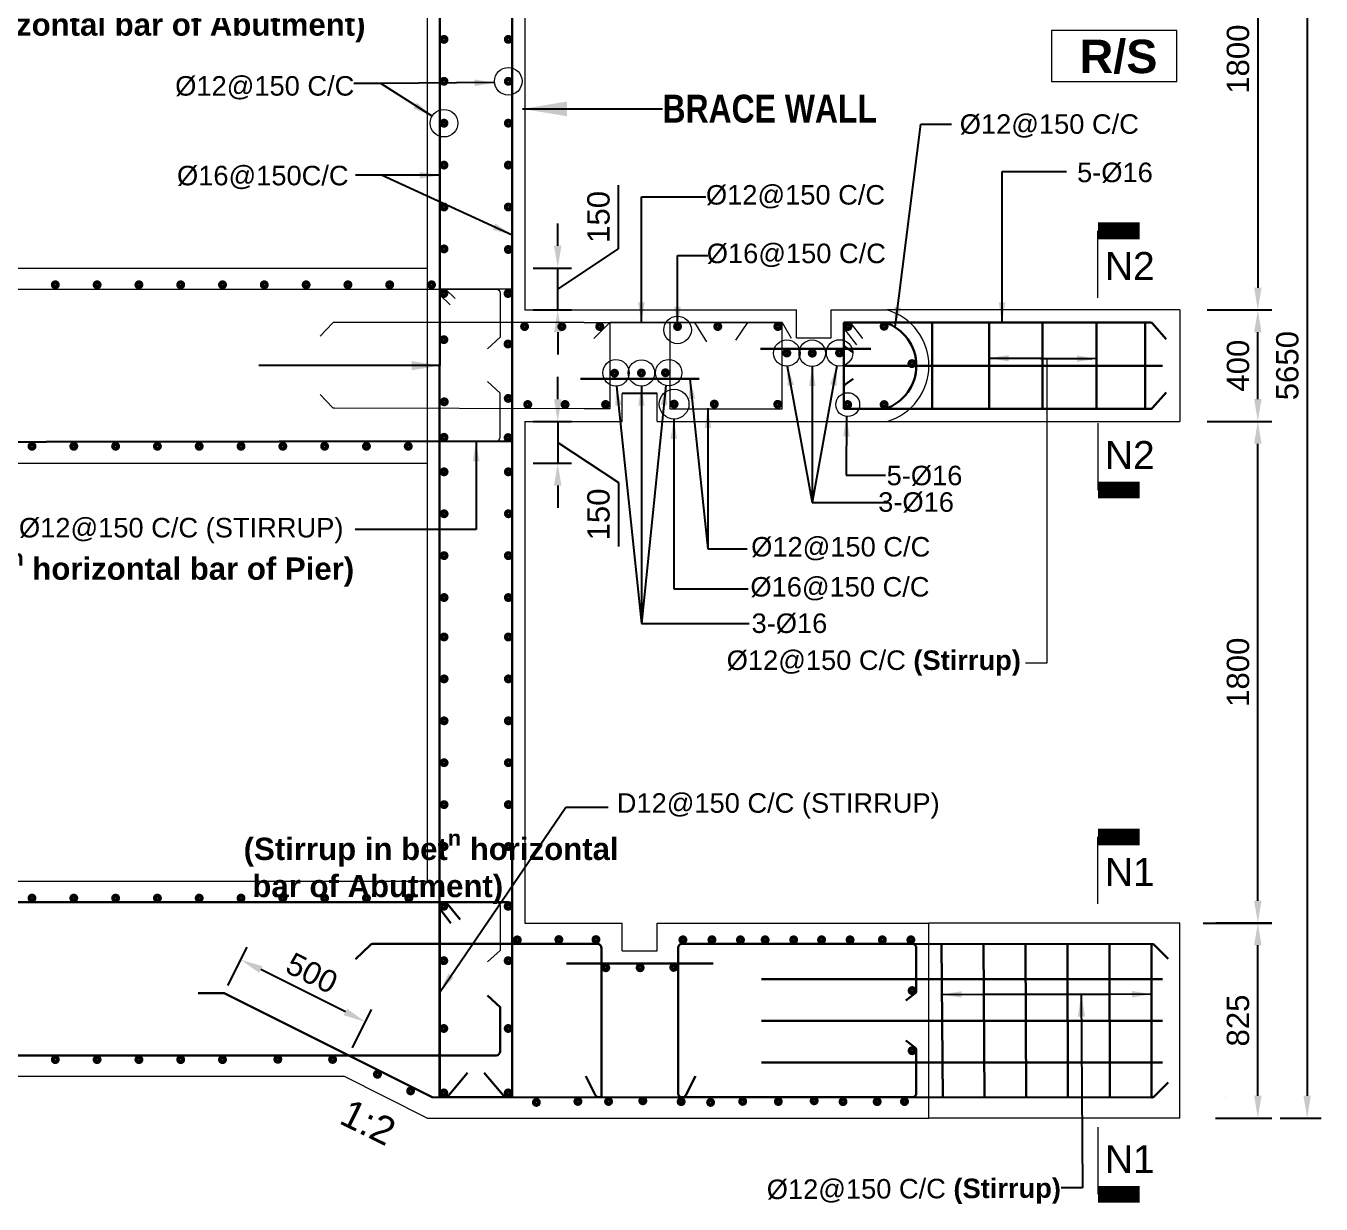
# Model space of a CAD drawing. Extents: x -358915 to 1258323, y -1667244 to -305611.
# Drawn here: x 514588 to 519236, y -1476924 to -1472696 of the extents above; entities that cross this region are included whole.
import ezdxf

# ---------------------------------------------------------------- set-up
doc = ezdxf.new("R2010")
doc.units = 0
doc.header["$LTSCALE"] = 300
doc.header["$MEASUREMENT"] = 0
doc.linetypes.add('DASHED2', pattern=[9.525, 6.35, -3.175])
doc.layers.get('DEFPOINTS').update_dxf_attribs({"linetype": 'CONTINUOUS'})
doc.layers.add('Dim', color=7, linetype='CONTINUOUS', lineweight=9)
doc.layers.add('ROD', color=1, linetype='CONTINUOUS', lineweight=30)
for name, color, linetype in [('LINE', 7, 'CONTINUOUS'), ('TEXT', 10, 'CONTINUOUS'), ('TXT', 7, 'CONTINUOUS')]:
    doc.layers.add(name, color=color, linetype=linetype)
doc.styles.add('Arial', font='arial.ttf')
doc.styles.add('DIM', font='isocp3.shx')
doc.styles.add('style1', font='times.ttf')
doc.styles.add('text', font='ARIALN.TTF', dxfattribs={"height": 1.6})
doc.dimstyles.new('Dim_35', dxfattribs={"dimtxt": 70, "dimasz": 70, "dimexe": 35, "dimexo": 30, "dimgap": 40, "dimtad": 1, "dimdec": 0, "dimzin": 0, "dimdsep": 46, "dimtxsty": 'DIM', "dimcen": 0.09, "dimclrd": 5, "dimclre": 5, "dimclrt": 7, "dimadec": 0, "dimazin": 0, "dimtfac": 1, "dimtdec": 0, "dimtmove": 0, "dimatfit": 3, "dimfxl": 1, "dimtolj": 1, "dimtzin": 0, "dimarcsym": 0})
doc.dimstyles.new('dim_50', dxfattribs={"dimtxt": 100, "dimasz": 100, "dimexe": 50, "dimexo": 30, "dimgap": 30, "dimtad": 1, "dimdec": 0, "dimzin": 0, "dimdsep": 46, "dimtxsty": 'DIM', "dimcen": 0.09, "dimclrd": 5, "dimclre": 5, "dimclrt": 7, "dimadec": 0, "dimazin": 0, "dimtfac": 1, "dimtdec": 0, "dimtmove": 0, "dimatfit": 3, "dimfxl": 1, "dimtolj": 1, "dimtzin": 0, "dimarcsym": 1})
doc.dimstyles.new('dim_80', dxfattribs={"dimtxt": 160, "dimasz": 160, "dimexe": 80, "dimexo": 40, "dimgap": 50, "dimtad": 1, "dimdec": 0, "dimzin": 0, "dimdsep": 46, "dimtxsty": 'DIM', "dimcen": 0.09, "dimclrd": 5, "dimclre": 5, "dimclrt": 7, "dimadec": 0, "dimazin": 0, "dimtfac": 1, "dimtdec": 0, "dimtmove": 0, "dimatfit": 3, "dimfxl": 1, "dimtolj": 1, "dimtzin": 0, "dimarcsym": 0})
doc.dimstyles.get("Standard").update_dxf_attribs({"dimtxt": 75, "dimasz": 75, "dimexe": 60, "dimexo": 60, "dimgap": 100, "dimtad": 1, "dimdec": 0, "dimzin": 0, "dimdsep": 46, "dimtxsty": 'style1', "dimcen": 0.09, "dimclrd": 5, "dimclre": 5, "dimadec": 0, "dimazin": 0, "dimtfac": 1, "dimtdec": 0, "dimtofl": 0, "dimtmove": 0, "dimatfit": 3, "dimfxl": 1, "dimtolj": 1, "dimtzin": 0, "dimarcsym": 0})

# ---------------------------------------------------------------- blocks, each defined once
blk = doc.blocks.new('*D626')
at = {"layer": 'DEFPOINTS', "color": 0, "transparency": 16777216}
for p in [(518782.5, -1471915.7), (518797.7, -1473715.7), (519008.9, -1473715.7)]:
    blk.add_point(p, dxfattribs=at)
at = {"layer": 'Dim', "color": 5, "lineweight": -2, "transparency": 16777216}
for p, q in [((518812.5, -1471915.7), (519058.9, -1471915.7)), ((519008.9, -1471995.7), (519008.9, -1473635.7)), ((518827.7, -1473715.7), (519058.9, -1473715.7))]:
    blk.add_line(p, q, dxfattribs=at)
at = {"layer": 'Dim', "color": 5, "transparency": 16777216}
for points in [[(518995.6, -1471995.7), (519022.3, -1471995.7), (519008.9, -1471915.7)], [(518995.6, -1473635.7), (519022.3, -1473635.7), (519008.9, -1473715.7)]]:
    blk.add_solid(points, dxfattribs=at)
at = {"layer": 'Dim', "color": 7, "lineweight": 18, "transparency": 16777216, "insert": (518938.1, -1472815.7), "char_height": 80, "attachment_point": 5, "rotation": 90, "style": 'Arial'}
blk.add_mtext('\\A1;1800', dxfattribs=at)
blk = doc.blocks.new('*D627')
at = {"layer": 'DEFPOINTS', "color": 0, "transparency": 16777216}
for p in [(518909.6, -1471215.5), (519058.9, -1476615.4), (519185.9, -1476615.4)]:
    blk.add_point(p, dxfattribs=at)
at = {"layer": 'Dim', "color": 5, "lineweight": -2, "transparency": 16777216}
for p, q in [((518939.6, -1471215.5), (519235.9, -1471215.5)), ((519185.9, -1471295.5), (519185.9, -1476535.4)), ((519088.9, -1476615.4), (519235.9, -1476615.4))]:
    blk.add_line(p, q, dxfattribs=at)
at = {"layer": 'Dim', "color": 5, "transparency": 16777216}
for points in [[(519172.6, -1471295.5), (519199.3, -1471295.5), (519185.9, -1471215.5)], [(519172.6, -1476535.4), (519199.3, -1476535.4), (519185.9, -1476615.4)]]:
    blk.add_solid(points, dxfattribs=at)
at = {"layer": 'Dim', "color": 7, "lineweight": 18, "transparency": 16777216, "insert": (519115.1, -1473915.5), "char_height": 80, "attachment_point": 5, "rotation": 90, "style": 'Arial'}
blk.add_mtext('\\A1;5650', dxfattribs=at)
blk = doc.blocks.new('*D629')
at = {"layer": 'DEFPOINTS', "color": 0, "transparency": 16777216}
for p in [(518828.2, -1475915.4), (519008.9, -1475915.4), (518827.6, -1476615.6)]:
    blk.add_point(p, dxfattribs=at)
at = {"layer": 'Dim', "color": 5, "lineweight": -2, "transparency": 16777216}
for p, q in [((518858.2, -1475915.4), (519058.9, -1475915.4)), ((519008.9, -1476535.6), (519008.9, -1475995.4)), ((518857.6, -1476615.6), (519058.9, -1476615.6))]:
    blk.add_line(p, q, dxfattribs=at)
at = {"layer": 'Dim', "color": 5, "transparency": 16777216}
for points in [[(518995.6, -1475995.4), (519022.3, -1475995.4), (519008.9, -1475915.4)], [(518995.6, -1476535.6), (519022.3, -1476535.6), (519008.9, -1476615.6)]]:
    blk.add_solid(points, dxfattribs=at)
at = {"layer": 'Dim', "color": 7, "lineweight": 18, "transparency": 16777216, "insert": (518938.1, -1476265.5), "char_height": 80, "attachment_point": 5, "rotation": 90, "style": 'Arial'}
blk.add_mtext('\\A1;825', dxfattribs=at)
blk = doc.blocks.new('*D630')
at = {"layer": 'DEFPOINTS', "color": 0, "transparency": 16777216}
for p in [(515359.6, -1476047.1), (515299.6, -1476167), (515746.4, -1476390.5)]:
    blk.add_point(p, dxfattribs=at)
at = {"layer": 'Dim', "color": 5, "lineweight": -2, "transparency": 16777216}
for p, q in [((515313, -1476140.2), (515381.9, -1476002.4)), ((515734.8, -1476234.8), (515431.1, -1476082.9)), ((515759.8, -1476363.7), (515828.7, -1476225.9))]:
    blk.add_line(p, q, dxfattribs=at)
at = {"layer": 'Dim', "color": 5, "transparency": 16777216}
for points in [[(515437.1, -1476070.9), (515425.2, -1476094.8), (515359.6, -1476047.1)], [(515740.8, -1476222.9), (515728.9, -1476246.7), (515806.4, -1476270.6)]]:
    blk.add_solid(points, dxfattribs=at)
at = {"layer": 'Dim', "color": 7, "lineweight": 18, "transparency": 16777216, "insert": (515614.7, -1476095.5), "char_height": 80, "attachment_point": 5, "rotation": 333.42, "style": 'Arial'}
blk.add_mtext('\\A1;500', dxfattribs=at)
blk = doc.blocks.new('*D631')
at = {"layer": 'DEFPOINTS', "color": 0, "transparency": 16777216}
for p in [(516378.5, -1473565.5), (516496.7, -1473565.5), (516378.5, -1473715.5)]:
    blk.add_point(p, dxfattribs=at)
at = {"layer": 'Dim', "color": 5, "lineweight": -2, "transparency": 16777216}
for p, q in [((516714.3, -1473496.3), (516714.3, -1473267.3)), ((516496.7, -1473485.5), (516496.7, -1473405.5)), ((516496.7, -1473640.5), (516714.3, -1473496.3)), ((516408.5, -1473565.5), (516546.7, -1473565.5)), ((516496.7, -1473715.5), (516496.7, -1473565.5)), ((516496.7, -1473715.5), (516496.7, -1473565.5)), ((516408.5, -1473715.5), (516546.7, -1473715.5)), ((516496.7, -1473795.5), (516496.7, -1473875.5))]:
    blk.add_line(p, q, dxfattribs=at)
at = {"layer": 'Dim', "color": 5, "transparency": 16777216}
for points in [[(516483.4, -1473485.5), (516510.1, -1473485.5), (516496.7, -1473565.5)], [(516483.4, -1473795.5), (516510.1, -1473795.5), (516496.7, -1473715.5)]]:
    blk.add_solid(points, dxfattribs=at)
at = {"layer": 'Dim', "color": 7, "lineweight": 18, "transparency": 16777216, "insert": (516643.4, -1473381.8), "char_height": 80, "attachment_point": 5, "rotation": 90, "style": 'Arial'}
blk.add_mtext('\\A1;150', dxfattribs=at)
blk = doc.blocks.new('*D632')
at = {"layer": 'DEFPOINTS', "color": 0, "transparency": 16777216}
for p in [(516378.5, -1474115.9), (516378.5, -1474265.9), (516496.7, -1474265.9)]:
    blk.add_point(p, dxfattribs=at)
at = {"layer": 'Dim', "color": 5, "lineweight": -2, "transparency": 16777216}
for p, q in [((516496.7, -1474035.9), (516496.7, -1473955.9)), ((516408.5, -1474115.9), (516546.7, -1474115.9)), ((516496.7, -1474115.9), (516496.7, -1474265.9)), ((516496.7, -1474115.9), (516496.7, -1474265.9)), ((516496.7, -1474190.9), (516714.3, -1474335.1)), ((516408.5, -1474265.9), (516546.7, -1474265.9)), ((516496.7, -1474345.9), (516496.7, -1474425.9)), ((516714.3, -1474335.1), (516714.3, -1474564))]:
    blk.add_line(p, q, dxfattribs=at)
at = {"layer": 'Dim', "color": 5, "transparency": 16777216}
for points in [[(516483.4, -1474035.9), (516510.1, -1474035.9), (516496.7, -1474115.9)], [(516483.4, -1474345.9), (516510.1, -1474345.9), (516496.7, -1474265.9)]]:
    blk.add_solid(points, dxfattribs=at)
at = {"layer": 'Dim', "color": 7, "lineweight": 18, "transparency": 16777216, "insert": (516643.4, -1474449.6), "char_height": 80, "attachment_point": 5, "rotation": 90, "style": 'Arial'}
blk.add_mtext('\\A1;150', dxfattribs=at)
blk = doc.blocks.new('*D635')
at = {"layer": 'DEFPOINTS', "color": 0, "transparency": 16777216}
for p in [(518797.7, -1473715.7), (519008.9, -1473715.7), (518798.1, -1474115.7)]:
    blk.add_point(p, dxfattribs=at)
at = {"layer": 'Dim', "color": 5, "lineweight": -2, "transparency": 16777216}
for p, q in [((518827.7, -1473715.7), (519058.9, -1473715.7)), ((519008.9, -1474035.7), (519008.9, -1473795.7)), ((518828.1, -1474115.7), (519058.9, -1474115.7))]:
    blk.add_line(p, q, dxfattribs=at)
at = {"layer": 'Dim', "color": 5, "transparency": 16777216}
for points in [[(518995.6, -1473795.7), (519022.3, -1473795.7), (519008.9, -1473715.7)], [(518995.6, -1474035.7), (519022.3, -1474035.7), (519008.9, -1474115.7)]]:
    blk.add_solid(points, dxfattribs=at)
at = {"layer": 'Dim', "color": 7, "lineweight": 18, "transparency": 16777216, "insert": (518938.1, -1473915.7), "char_height": 80, "attachment_point": 5, "rotation": 90, "style": 'Arial'}
blk.add_mtext('\\A1;400', dxfattribs=at)
blk = doc.blocks.new('*D636')
at = {"layer": 'DEFPOINTS', "color": 0, "transparency": 16777216}
for p in [(518797.7, -1474115.7), (519008.9, -1474115.7), (518782.5, -1475915.7)]:
    blk.add_point(p, dxfattribs=at)
at = {"layer": 'Dim', "color": 5, "lineweight": -2, "transparency": 16777216}
for p, q in [((518827.7, -1474115.7), (519058.9, -1474115.7)), ((519008.9, -1475835.7), (519008.9, -1474195.7)), ((518812.5, -1475915.7), (519058.9, -1475915.7))]:
    blk.add_line(p, q, dxfattribs=at)
at = {"layer": 'Dim', "color": 5, "transparency": 16777216}
for points in [[(518995.6, -1474195.7), (519022.3, -1474195.7), (519008.9, -1474115.7)], [(518995.6, -1475835.7), (519022.3, -1475835.7), (519008.9, -1475915.7)]]:
    blk.add_solid(points, dxfattribs=at)
at = {"layer": 'Dim', "color": 7, "lineweight": 18, "transparency": 16777216, "insert": (518938.1, -1475015.7), "char_height": 80, "attachment_point": 5, "rotation": 90, "style": 'Arial'}
blk.add_mtext('\\A1;1800', dxfattribs=at)
blk = doc.blocks.new('FFF')
at = {"layer": 'Dim', "color": 6, "lineweight": 15}
blk.add_lwpolyline([(0, 0, 50, 50, 0), (124.8, 0, 0, 0, 0)], format="xyseb", dxfattribs=at)
blk.add_lwpolyline([(0, -200.4), (0, 0)], dxfattribs=at)

msp = doc.modelspace()

# ---------------------------------------------------------------- linework, layer by layer
at = {"layer": 'Dim', "color": 7, "lineweight": 15}
for p, q in [((510028.9, -1473565.6), (516028.5, -1473565.5)), ((510028.9, -1474265.6), (516028.5, -1474265.6)), ((518729.1, -1475915.6), (517828.5, -1475915.6)), ((518728.5, -1476615.6), (518729.1, -1475915.6)), ((510028.9, -1476465.6), (515728.7, -1476465.5)), ((518728.5, -1476615.6), (517828.5, -1476615.6))]:
    msp.add_line(p, q, dxfattribs=at)
at = {"layer": 'Dim', "color": 0, "linetype": 'DASHED2', "lineweight": 18, "ltscale": 700}
for p, q in [((518728.8, -1473715.7), (517679, -1473715.7)), ((517678.2, -1474115.7), (518729.3, -1474115.7))]:
    msp.add_line(p, q, dxfattribs=at)
at = {"layer": 'Dim', "color": 7, "lineweight": 15}
for points in [[(516378.5, -1471915.5), (516378.5, -1473715.5)], [(516028.5, -1472065.6), (516028.4, -1475765.6)], [(516378.5, -1473715.5), (517353.5, -1473715.5)], [(517353.5, -1473815.5), (517353.5, -1473715.5)], [(517478.5, -1473715.5), (517678.5, -1473715.5)], [(517478.5, -1473815.5), (517478.5, -1473715.5)], [(517353.5, -1473815.5), (517478.5, -1473815.5)], [(516728.5, -1474015.5), (516853.5, -1474015.5)], [(516728.5, -1474115.5), (516728.5, -1474015.5)], [(516853.5, -1474115.5), (516853.5, -1474015.5)], [(516378.5, -1474115.5), (516378.5, -1475915.6)], [(516378.5, -1474115.5), (516728.5, -1474115.5)], [(516853.5, -1474115.5), (517678.9, -1474115.5)], [(510028.9, -1475765.5), (516028.5, -1475765.6)], [(516728.5, -1476015.6), (516853.5, -1476015.6)], [(516028.5, -1476615.5), (515728.7, -1476465.5)], [(516028.5, -1476615.6), (517828.5, -1476615.6)]]:
    msp.add_lwpolyline(points, dxfattribs=at)
at = {"layer": 'Dim', "color": 0, "linetype": 'DASHED2', "lineweight": 18, "ltscale": 700}
for points in [[(518728.8, -1473715.7), (518729.3, -1474115.7)], [(517828.5, -1476615.6), (517828.5, -1475915.6)]]:
    msp.add_lwpolyline(points, dxfattribs=at)
at = {"layer": 'Dim', "color": 5, "lineweight": 15}
msp.add_lwpolyline([(518252, -1473889.7), (518252, -1474982.6), (518174.8, -1474982.6)], dxfattribs=at)
at = {"layer": 'Dim'}
for centre, radius in [((516319.3, -1472895.1), 49.5), ((516088.6, -1473045.5), 49.5), ((516926.7, -1473787.2), 49.5), ((517318.8, -1473870.3), 47.4), ((517410.1, -1473870.8), 47.4), ((517508, -1473869.8), 47.4), ((516705.7, -1473941.3), 47.4), ((516797, -1473941.8), 47.4), ((516894.9, -1473940.8), 47.4), ((516914.3, -1474053.6), 53.4), ((517537.3, -1474055.3), 42.8)]:
    msp.add_circle(centre, radius, dxfattribs=at)
at = {"layer": 'LINE', "color": 1, "lineweight": 15}
for p, q in [((509643, -1473640.5), (516275.4, -1473640.6)), ((517177.9, -1473760.3), (517134.4, -1473823.5)), ((517301.6, -1473760.3), (517334.6, -1473817.5))]:
    msp.add_line(p, q, dxfattribs=at)
at = {"layer": 'LINE'}
msp.add_line((516853.5, -1474015.5), (516728.5, -1474015.5), dxfattribs=at)
at = {"layer": 'LINE', "color": 7, "lineweight": 15}
msp.add_lwpolyline([(518718.8, -1472712.9), (518268.2, -1472712.9), (518268.2, -1472895.6), (518718.8, -1472895.6)], close=True, dxfattribs=at)
at = {"layer": 'LINE', "color": 1, "lineweight": 15}
for points in [[(516333.5, -1473640.6), (516074, -1473640.6), (516074, -1474009.4)], [(516074.3, -1473661.5), (516111, -1473697.6)], [(516093.5, -1473640.6), (516128.5, -1473674.9)], [(516684, -1473760.3), (516684, -1474070.6), (516591.7, -1474070.6)], [(516591.7, -1473760.3), (516591.7, -1473760.3), (516591.7, -1473760.3), (517301.6, -1473760.3)], [(516684, -1473760.3), (516626.9, -1473818.5)], [(516899, -1473760.3), (516899, -1474070.6), (517301.6, -1474070.6), (517301.6, -1473760.3), (516899, -1473760.3), (516684, -1473760.3)], [(516987.9, -1473760.3), (517030.4, -1473830)], [(517546.2, -1473760.5), (517589.8, -1473817.9)], [(517523.5, -1473782.7), (517568.5, -1473841)]]:
    msp.add_lwpolyline(points, dxfattribs=at)
for points in [[(516275.4, -1473640.6), (516275.4, -1473640.6, -0.414212), (516290.4, -1473655.6), (516290.4, -1473813.8), (516244.5, -1473855.3)], [(516591.7, -1473760.3), (515695.4, -1473760.3, 0.205688), (515688.2, -1473763.4), (515644.1, -1473809.8)], [(516275.4, -1474187), (516275.4, -1474187, 0.414212), (516290.4, -1474172), (516290.4, -1474013.7), (516244.5, -1473972.2)], [(516591.7, -1474070.6), (515695.3, -1474068.5, -0.204327), (515688.1, -1474065.4), (515644.1, -1474019)], [(516275.4, -1475840.6), (516275.4, -1475840.6, -0.414212), (516290.4, -1475855.6), (516290.4, -1476013.8), (516244.5, -1476055.3)]]:
    msp.add_lwpolyline(points, format="xyb", dxfattribs=at)
at = {"layer": 'LINE', "lineweight": 18, "ltscale": 2}
msp.add_lwpolyline([(517828.5, -1473915.5), (517828.5, -1473915.6)], dxfattribs=at)
at = {"layer": 'LINE', "color": 7, "lineweight": 18, "ltscale": 2}
for points in [[(516378.5, -1475915.6), (516728.5, -1475915.6)], [(516728.5, -1476015.6), (516728.5, -1475915.6)], [(516853.5, -1475915.6), (517828.5, -1475915.6)], [(516853.5, -1476015.6), (516853.5, -1475915.6)]]:
    msp.add_lwpolyline(points, dxfattribs=at)
at = {"layer": 'LINE', "lineweight": 18, "ltscale": 2}
msp.add_arc((517620.1, -1473915.6), 208.4, 286.2767, 73.7233, dxfattribs=at)
at = {"layer": 'ROD'}
for p in [(517523.5, -1473760.3), (517671.7, -1474070.6)]:
    msp.add_line(p, (517523.5, -1474070.6), dxfattribs=at)
for points in [[(516073.5, -1471290.5), (516072.4, -1476540.6)], [(516333.5, -1471290.5), (516333.5, -1476540.7)], [(517523.5, -1473760.5), (517671.6, -1473760.5)], [(517840.7, -1473760.5), (517840.7, -1474070.9)], [(518044.9, -1473760.5), (518044.9, -1474070.9)], [(518236.6, -1473760.5), (518235.8, -1474070.9)], [(518429.9, -1473760.5), (518429.6, -1474070.9)], [(518604.8, -1473760.7), (518604.5, -1474071)], [(517223.8, -1473855.3), (517620.7, -1473855.3)], [(518667.1, -1473915.9), (517523.5, -1473915.9)], [(516579, -1473963.1), (517004, -1473963.1)], [(517878.3, -1476544.3), (517874.1, -1475991.1)], [(518028.1, -1476543.3), (518024.9, -1475991.2)], [(518177.9, -1476542.6), (518175.6, -1475991.4)], [(518327.7, -1476542), (518326.3, -1475991.5)], [(518477.5, -1476541.8), (518477, -1475991.6)], [(518627.3, -1476541.8), (518627.7, -1475991.8)], [(516528.5, -1476060.6), (517054.3, -1476060.6)], [(518666.8, -1476116.8), (517228.5, -1476116.8)], [(518666.8, -1476266.7), (517228.5, -1476266.7)], [(507993.7, -1476390.6), (516275.4, -1476390.5)], [(516173.3, -1476453.5), (516100.1, -1476540.9), (516073.5, -1476540.9), (516073.4, -1476390.8)], [(516232.4, -1476453.5), (516306.8, -1476540.9), (516333.5, -1476540.9), (516333.5, -1476390.8)], [(518666.8, -1476416.7), (517228.5, -1476416.7)], [(516644.9, -1476540.6), (516653.5, -1476540.6)], [(517736.9, -1476542.2), (517737, -1476542.2)], [(518314.6, -1476542.6), (518314.7, -1476542.6)], [(518892.3, -1476543), (518892.4, -1476543)]]:
    msp.add_lwpolyline(points, dxfattribs=at)
at = {"layer": 'ROD', "const_width": 17.2}
for points in [[(516095.7, -1472742.4, -1), (516081.6, -1472747.1, -1)], [(516326.4, -1472742.4, -1), (516312.4, -1472747.1, -1)], [(516095.7, -1472897.5, 1), (516081.7, -1472892.8, 1)], [(516326.5, -1472897.5, 1), (516312.5, -1472892.8, 1)], [(516095.7, -1473047.9, 1), (516081.6, -1473043.2, 1)], [(516326.4, -1473047.8, 1), (516312.4, -1473043.2, 1)], [(516095.7, -1473198.2, 1), (516081.7, -1473193.6, 1)], [(516326.5, -1473198.2, 1), (516312.5, -1473193.6, 1)], [(516095.7, -1473343.9, -1), (516081.6, -1473348.6, -1)], [(516326.5, -1473348.6, 1), (516312.5, -1473344, 1)], [(516095.7, -1473494.3, -1), (516081.7, -1473499, -1)], [(516326.5, -1473501, 1), (516312.5, -1473496.4, 1)], [(514686.9, -1473627.7, -1), (514700.9, -1473623, -1)], [(514850.9, -1473627.7, 1), (514836.9, -1473623, 1)], [(515000.9, -1473627.7, 1), (514986.9, -1473623, 1)], [(515136.9, -1473627.7, -1), (515150.9, -1473623, -1)], [(515286.9, -1473627.7, -1), (515300.9, -1473623, -1)], [(515436.9, -1473627.7, -1), (515450.9, -1473623, -1)], [(515600.9, -1473627.7, 1), (515586.9, -1473623, 1)], [(515750.9, -1473627.7, 1), (515736.9, -1473623, 1)], [(515886.9, -1473627.7, -1), (515900.9, -1473623, -1)], [(516050.9, -1473627.7, 1), (516036.9, -1473623, 1)], [(516095.1, -1473659, 1), (516081.1, -1473654.3, 1)], [(516325.3, -1473659, 1), (516311.2, -1473654.3, 1)], [(516384.8, -1473772.8, -1), (516370.8, -1473777.5, -1)], [(516518.6, -1473772.8, -1), (516504.5, -1473777.5, -1)], [(516654.5, -1473772.8, -1), (516640.5, -1473777.5, -1)], [(516933.8, -1473772.8, -1), (516919.8, -1473777.5, -1)], [(517078.1, -1473772.8, -1), (517064.1, -1473777.5, -1)], [(517293.7, -1473772.8, -1), (517279.7, -1473777.5, -1)], [(517545.2, -1473772.8, -1), (517531.2, -1473777.5, -1)], [(517675, -1473771.8, -1), (517660.9, -1473776.5, -1)], [(516095.2, -1473824.6, 1), (516081.2, -1473819.9, 1)], [(516325.4, -1473840.2, 1), (516311.4, -1473835.5, 1)], [(517325.8, -1473867.9, -1), (517311.8, -1473872.6, -1)], [(517417.1, -1473868.4, -1), (517403.1, -1473873.1, -1)], [(517515, -1473867.5, -1), (517500.9, -1473872.2, -1)], [(517774.8, -1473905.9, -1), (517760.7, -1473910.6, -1)], [(516707.4, -1473940.2, -1), (516693.4, -1473944.9, -1)], [(516804, -1473939.5, -1), (516790, -1473944.2, -1)], [(516890.3, -1473938.7, -1), (516876.3, -1473943.4, -1)], [(516096.7, -1474047.6, 1), (516082.7, -1474042.9, 1)], [(516326.2, -1474035.4, 1), (516312.2, -1474030.7, 1)], [(516396.3, -1474052.6, -1), (516382.3, -1474057.3, -1)], [(516530.1, -1474052.6, -1), (516516.1, -1474057.3, -1)], [(516675.5, -1474052.6, -1), (516661.5, -1474057.3, -1)], [(516921.3, -1474051.2, -1), (516907.3, -1474055.9, -1)], [(517065.5, -1474051.2, -1), (517051.5, -1474055.9, -1)], [(517293.2, -1474051.9, -1), (517279.1, -1474056.6, -1)], [(517544.3, -1474052.9, -1), (517530.3, -1474057.6, -1)], [(517675, -1474052.9, -1), (517661, -1474057.6, -1)], [(516095.7, -1474174.9, 1), (516081.7, -1474170.2, 1)], [(516325.8, -1474176.1, 1), (516311.8, -1474171.4, 1)], [(514617.3, -1474207.2, 1), (514603.3, -1474202.5, 1)], [(514753.3, -1474207.2, -1), (514767.3, -1474202.5, -1)], [(514903.3, -1474207.2, -1), (514917.3, -1474202.5, -1)], [(515053.3, -1474207.2, -1), (515067.3, -1474202.5, -1)], [(515217.3, -1474207.2, 1), (515203.3, -1474202.5, 1)], [(515367.3, -1474207.2, 1), (515353.3, -1474202.5, 1)], [(515517.3, -1474207.2, 1), (515503.3, -1474202.5, 1)], [(515667.3, -1474207.2, 1), (515653.3, -1474202.5, 1)], [(515803.3, -1474207.2, -1), (515817.3, -1474202.5, -1)], [(515953.3, -1474207.2, -1), (515967.3, -1474202.5, -1)], [(516095.9, -1474294.2, -1), (516081.9, -1474298.9, -1)], [(516326.7, -1474294.2, -1), (516312.6, -1474298.9, -1)], [(516096, -1474449.3, 1), (516082, -1474444.6, 1)], [(516326.7, -1474449.3, 1), (516312.7, -1474444.6, 1)], [(516095.9, -1474599.7, 1), (516081.9, -1474595, 1)], [(516326.7, -1474599.7, 1), (516312.6, -1474595, 1)], [(516096, -1474745.4, -1), (516082, -1474750, -1)], [(516326.7, -1474745.4, -1), (516312.7, -1474750, -1)], [(516095.9, -1474886.9, -1), (516081.9, -1474891.6, -1)], [(516326.7, -1474886.9, -1), (516312.6, -1474891.6, -1)], [(516096, -1475042, 1), (516082, -1475037.3, 1)], [(516326.7, -1475042, 1), (516312.7, -1475037.3, 1)], [(516095.9, -1475192.3, 1), (516081.9, -1475187.7, 1)], [(516326.7, -1475192.3, 1), (516312.6, -1475187.7, 1)], [(516096, -1475342.7, 1), (516082, -1475338.1, 1)], [(516326.7, -1475342.7, 1), (516312.7, -1475338, 1)], [(516095.9, -1475488.4, -1), (516081.9, -1475493.1, -1)], [(516326.7, -1475488.4, -1), (516312.6, -1475493.1, -1)], [(516096, -1475638.8, -1), (516082, -1475643.5, -1)], [(516326.7, -1475638.8, -1), (516312.7, -1475643.5, -1)], [(514617.3, -1475823.9, -1), (514603.3, -1475828.6, -1)], [(514753.3, -1475823.9, 1), (514767.3, -1475828.6, 1)], [(514903.3, -1475823.9, 1), (514917.3, -1475828.6, 1)], [(515053.3, -1475823.9, 1), (515067.3, -1475828.6, 1)], [(515217.3, -1475823.9, -1), (515203.3, -1475828.6, -1)], [(515367.3, -1475823.9, -1), (515353.3, -1475828.6, -1)], [(515517.3, -1475823.9, -1), (515503.3, -1475828.6, -1)], [(515667.3, -1475823.9, -1), (515653.3, -1475828.6, -1)], [(515817.3, -1475823.9, -1), (515803.3, -1475828.6, -1)], [(515969.6, -1475823.9, -1), (515955.6, -1475828.6, -1)], [(516094.9, -1475858.2, 1), (516080.9, -1475853.5, 1)], [(516312, -1475858.2, -1), (516326, -1475853.5, -1)], [(516344.7, -1475973.8, 1), (516358.7, -1475978.5, 1)], [(516493.8, -1475972.8, 1), (516507.8, -1475977.4, 1)], [(516627, -1475972.8, 1), (516641, -1475977.4, 1)], [(516953, -1475978.3, 1), (516939, -1475973.6, 1)], [(517057.1, -1475973.4, -1), (517043, -1475978.1, -1)], [(517145.4, -1475978.3, -1), (517159.5, -1475973.6, -1)], [(517247.9, -1475973.4, -1), (517233.9, -1475978.1, -1)], [(517336.3, -1475978.3, -1), (517350.3, -1475973.6, -1)], [(517450.5, -1475973.4, -1), (517436.4, -1475978.1, -1)], [(517538.8, -1475978.3, -1), (517552.8, -1475973.6, -1)], [(517668.6, -1475973.4, -1), (517654.5, -1475978.1, -1)], [(517756.9, -1475978.3, -1), (517771, -1475973.6, -1)], [(516094.9, -1476048.5, -1), (516080.9, -1476053.2, -1)], [(516312, -1476048.5, 1), (516326, -1476053.2, 1)], [(516662.1, -1476073.7, 1), (516676.2, -1476078.4, 1)], [(516785.4, -1476073.7, 1), (516799.5, -1476078.4, 1)], [(516920.1, -1476072.5, -1), (516906.1, -1476077.2, -1)], [(517761.4, -1476160.4, -1), (517775.4, -1476155.7, -1)], [(516094.9, -1476291.7, -1), (516080.9, -1476296.4, -1)], [(516312, -1476291.7, 1), (516326, -1476296.4, 1)], [(517761.4, -1476371.6, 1), (517775.4, -1476376.2, 1)], [(514686.9, -1476403.4, 1), (514700.9, -1476408.1, 1)], [(514850.9, -1476403.4, -1), (514836.9, -1476408.1, -1)], [(515000.9, -1476403.4, -1), (514986.9, -1476408.1, -1)], [(515136.9, -1476403.4, 1), (515150.9, -1476408.1, 1)], [(515286.9, -1476403.4, 1), (515300.9, -1476408.1, 1)], [(515485.3, -1476402.4, 1), (515499.4, -1476407.1, 1)], [(515681.9, -1476402.8, 1), (515696, -1476407.5, 1)], [(515842.8, -1476456.2, 1), (515856.8, -1476460.9, 1)], [(515962, -1476515.8, 1), (515976, -1476520.5, 1)], [(516094.9, -1476523, -1), (516080.9, -1476527.7, -1)], [(516312, -1476523, 1), (516326, -1476527.7, 1)], [(516413.1, -1476557, 1), (516427.1, -1476561.7, 1)], [(516562.1, -1476553.4, 1), (516576.2, -1476558.1, 1)], [(516672, -1476553.7, 1), (516686.1, -1476558.4, 1)], [(516809.2, -1476551.1, -1), (516795.1, -1476555.8, -1)], [(516946.7, -1476554.3, -1), (516932.7, -1476559, -1)], [(517038.3, -1476557, 1), (517052.3, -1476561.7, 1)], [(517153.5, -1476553.4, 1), (517167.5, -1476558.1, 1)], [(517281.3, -1476553.7, 1), (517295.3, -1476558.4, 1)], [(517423.9, -1476551.1, -1), (517409.8, -1476555.8, -1)], [(517527.5, -1476554.3, -1), (517513.5, -1476559, -1)], [(517649.9, -1476554.3, -1), (517635.9, -1476559, -1)], [(517734, -1476553.8, 1), (517748.1, -1476558.5, 1)]]:
    msp.add_lwpolyline(points, format="xyb", close=True, dxfattribs=at)
at = {"layer": 'ROD'}
for points in [[(517557, -1473868.5), (517527.8, -1473848.3, -0.246551), (517523.5, -1473840.1), (517523.5, -1473770.5, -0.414214), (517533.5, -1473760.5), (518624, -1473760.5, -0.218219), (518631.5, -1473764), (518679.8, -1473820)], [(509678.6, -1473954.5), (509631.2, -1474002.8, 0.168566), (509628, -1474012.1), (509628, -1474181.3, 0.414214), (509643, -1474196.3), (516333.5, -1474186.9)], [(517557, -1473962.9), (517527.8, -1473983, 0.246551), (517523.5, -1473991.3), (517523.5, -1474060.9, 0.414214), (517533.5, -1474070.9), (518624, -1474070.9, 0.218219), (518631.5, -1474067.4), (518679.8, -1474011.4)], [(509673.4, -1476088), (509632.8, -1476065, -0.210697), (509627.9, -1476053.9), (509627.9, -1475855.5, -0.414214), (509642.9, -1475840.5), (516275.4, -1475840.6)], [(516073.5, -1475855.6, 0.282553), (516078.4, -1475870.5), (516113.7, -1475916.2)], [(516088.5, -1475840.5, -0.278736), (516101.9, -1475848.8), (516146.5, -1475903.2)], [(515770.8, -1476045.4), (515824.1, -1475994.7, -0.192421), (515834.5, -1475990.6), (516638.5, -1475990.6, -0.414214), (516653.5, -1476005.6), (516653.5, -1476540.6)], [(517745.8, -1476337.2), (517777.5, -1476361.1, -0.235471), (517783.5, -1476373.1), (517783.5, -1476526.1, -0.414214), (517768.5, -1476541.1), (516943.5, -1476541.1, -0.414214), (516928.5, -1476526.1), (516928.5, -1476005.6, -0.414214), (516943.5, -1475990.6), (517768.5, -1475990.6, -0.414214), (517783.5, -1476005.6), (517783.5, -1476158.1, -0.235471), (517777.5, -1476170.1), (517745.8, -1476194)], [(516943.5, -1475990.6), (518629.3, -1475991.5, -0.200026), (518639.9, -1475995.9), (518687.2, -1476043.7)], [(516046.3, -1476540.6), (515302.7, -1476168.6, 0.1165), (515296, -1476167), (515206.1, -1476167)], [(516275.4, -1476390.5), (516275.4, -1476390.5, 0.414212), (516290.4, -1476375.5), (516290.4, -1476217.3), (516244.5, -1476175.8)], [(516046.3, -1476540.6), (518627.3, -1476541.5, 0.20034), (518637.9, -1476537.1), (518687.2, -1476487.4)], [(516644.9, -1476540.6, -0.282553), (516631.5, -1476532.4), (516597.7, -1476465.6)], [(516943.5, -1476541.1, 0.282553), (516956.9, -1476532.9), (516990.7, -1476465.6)]]:
    msp.add_lwpolyline(points, format="xyb", dxfattribs=at)
msp.add_lwpolyline([(516088.5, -1475840.5), (516318.5, -1475840.5, -0.411499), (516333.5, -1475855.6), (516333.5, -1476525.6, -0.414214), (516318.5, -1476540.6), (516088.5, -1476540.6, -0.414214), (516073.5, -1476525.6), (516073.5, -1475855.6, -0.411389)], format="xyb", close=True, dxfattribs=at)
for centre, radius, start, end in [((517620.1, -1473915.6), 163.4, 288.4027, 71.6011), ((517736.9, -1476522.2), 20, 270, 270.2477), ((518314.6, -1476522.6), 20, 270, 270.2477)]:
    msp.add_arc(centre, radius, start, end, dxfattribs=at)

# ---------------------------------------------------------------- block references
at = {"layer": 'Dim', "color": 5, "lineweight": 15, "xscale": 1.200000000186265, "yscale": 1.199999999953434, "zscale": 1.2}
for p in [(518435.2, -1473431.8), (518435.2, -1475606.5)]:
    msp.add_blockref('FFF', p, dxfattribs=at)
at = {"layer": 'Dim', "color": 5, "lineweight": 15, "xscale": -1.200000000186265, "yscale": 1.199999999953434, "zscale": 1.2, "rotation": 180}
for p in [(518435.2, -1474362), (518435.2, -1476888.9)]:
    msp.add_blockref('FFF', p, dxfattribs=at)

# ---------------------------------------------------------------- texts
at = {"layer": 'LINE', "color": 7, "insert": (518508.9, -1472807.6), "char_height": 120, "width": 1224.993, "attachment_point": 5}
msp.add_mtext('{\\fArial|b1|i0|c0|p34;R/S }', dxfattribs=at)
at = {"layer": 'TEXT', "lineweight": 18, "ltscale": 1000, "style": 'Arial'}
msp.add_text('1:2', height=100, rotation=333.9093, dxfattribs=at).set_placement((515707.5, -1476632.5))
at = {"layer": 'TEXT', "color": 2, "lineweight": 18, "insert": (516872.7, -1472994.1), "char_height": 100, "width": 1116.006, "attachment_point": 4, "style": 'text'}
msp.add_mtext('{\\fArial Narrow|b1|i0|c0|p34;\\C7;BRACE WALL}', dxfattribs=at)
at = {"layer": 'TXT', "color": 0, "style": 'Arial'}
for s, insert, char_height, width, attachment_point in [('\\A1; {\\fArial|b1|i0|c0|p34;\\H1.1429x;(Stirrup in bet\\H0.7x;\\Sn^ ;\\H1.4286x; horizontal bar of Abutment)}', (513503.4, -1472689.9), 70, 3595.178, 4), ('%%C12@150 C/C', (515766.9, -1472918.6), 70, 706.073, 6), ('%%C12@150 C/C', (517939.3, -1473055.6), 70, 679.956, 4), ('%%C16@150C/C', (515130.7, -1473240.4), 70, 727.033, 4), ('5-%%C16', (518360.4, -1473223.3), 70, 697.429, 4), ('%%C12@150 C/C', (517028.6, -1473309.6), 70, 645.539, 4), ('%%C16@150 C/C', (517031.6, -1473519.7), 70, 679.956, 4), ('N2', (518460.2, -1473557.7), 100, 698.732, 4), ('N2', (518460.2, -1474236.1), 100, 698.732, 4), ('\\A1;\\pxql;{\\fArial|b1|i0|c0|p34;\\H1.1429x;(Stirrup in bet\\H0.7x;\\Sn^ ;\\H1.4286x; horizontal bar of Pier)}', (515986.2, -1474642.4), 70, 2186.141, 6), ('%%C12@150 C/C {\\fArial|b1|i0|c0|p34;(Stirrup)}', (517103.1, -1474983), 70, 1260.13, 4), ('D12@150 C/C (STIRRUP)', (517867.3, -1475495.5), 70, 1203.013, 6), ('\\A1;\\pxql;{\\fArial|b1|i0|c0|p34;\\H1.1429x;(Stirrup in bet\\H0.7x;\\Sn^ ;\\H1.4286x; horizontal\\P bar of Abutment)}', (517995.5, -1475714.6), 70, 2625.625, 6), ('N1', (518460.2, -1475732.4), 100, 698.732, 4), ('N1', (518460.2, -1476763), 100, 698.732, 4)]:
    msp.add_mtext(s, dxfattribs=dict(at, insert=insert, char_height=char_height, width=width, attachment_point=attachment_point))
at = {"layer": 'TXT', "color": 0, "char_height": 70, "style": 'Arial'}
for s, insert, attachment_point in [('5-%%C16', (517676.9, -1474311), 4), ('3-%%C16', (517646.7, -1474406.2), 4), ('\\pxql;%%C12@150 C/C (STIRRUP)', (515727.8, -1474507.5), 6), ('%%C12@150 C/C', (517833.6, -1474572.5), 6), ('%%C16@150 C/C', (517830.9, -1474716.2), 6), ('3-%%C16', (517192.3, -1474841.1), 4)]:
    msp.add_mtext(s, dxfattribs=dict(at, insert=insert, attachment_point=attachment_point))
at = {"layer": 'TXT', "color": 0, "insert": (517246.8, -1476881.9), "char_height": 70, "width": 1260.13, "attachment_point": 4, "rotation": 0.2659, "style": 'Arial'}
msp.add_mtext('%%C12@150 C/C {\\fArial|b1|i0|c0|p34;(Stirrup)}', dxfattribs=at)

# ---------------------------------------------------------------- dimensions: what is measured, and where the dimension line sits
at = {"layer": 'Dim', "lineweight": 18}
for base, p1, p2, angle, text, picture, middle in [((519185.9, -1476615.4), (518909.6, -1471215.5), (519058.9, -1476615.4), 90, '5650', '*D627', (519115.1, -1473915.5)), ((519008.9, -1473715.7), (518798.1, -1474115.7), (518797.7, -1473715.7), 270, '400', '*D635', (518938.1, -1473915.7)), ((519008.9, -1475915.4), (518827.6, -1476615.6), (518828.2, -1475915.4), 270, '825', '*D629', (518938.1, -1476265.5))]:
    dim = msp.add_linear_dim(base=base, p1=p1, p2=p2, angle=angle, text=text, dimstyle='dim_50', override={"dimtxt": 80, "dimasz": 80, "dimtxsty": 'Arial'}, dxfattribs=at)
    dim.commit()
    dim.dimension.update_dxf_attribs({"geometry": picture, "text_midpoint": middle})
for base, p1, p2, angle, picture, middle in [((519008.9, -1473715.7), (518782.5, -1471915.7), (518797.7, -1473715.7), 90, '*D626', (518938.1, -1472815.7)), ((519008.9, -1474115.7), (518782.5, -1475915.7), (518797.7, -1474115.7), 270, '*D636', (518938.1, -1475015.7))]:
    dim = msp.add_linear_dim(base=base, p1=p1, p2=p2, angle=angle, dimstyle='dim_50', override={"dimtxt": 80, "dimasz": 80, "dimtxsty": 'Arial'}, dxfattribs=at)
    dim.commit()
    dim.dimension.update_dxf_attribs({"geometry": picture, "text_midpoint": middle})
for base, p1, p2, angle, picture, middle in [((516496.7, -1473565.5), (516378.5, -1473715.5), (516378.5, -1473565.5), 90, '*D631', (516714.3, -1473466.3)), ((516496.7, -1474265.9), (516378.5, -1474115.9), (516378.5, -1474265.9), 270, '*D632', (516714.3, -1474365.1))]:
    dim = msp.add_linear_dim(base=base, p1=p1, p2=p2, angle=angle, dimstyle='dim_50', override={"dimtxt": 80, "dimasz": 80, "dimtxsty": 'Arial', "dimtmove": 1}, dxfattribs=at)
    dim.commit()
    dim.dimension.update_dxf_attribs({"geometry": picture, "text_midpoint": middle, "dimtype": 160})
dim = msp.add_aligned_dim(p1=(515746.4, -1476390.5), p2=(515299.6, -1476167), distance=-134.1, dimstyle='dim_50', override={"dimtxt": 80, "dimasz": 80, "dimtxsty": 'Arial'}, dxfattribs=at)
dim.commit()
dim.dimension.update_dxf_attribs({"geometry": '*D630', "text_midpoint": (515614.7, -1476095.5)})

# ---------------------------------------------------------------- leaders
at = {"layer": 'Dim'}
for points in [[(516045.8, -1473020.8), (515862.5, -1472903.6), (515765.2, -1472903.6)], [(516270.1, -1472900), (515862.5, -1472903.6)], [(517707.3, -1473777.4), (517799.2, -1473049.1), (517910.2, -1473049.1)], [(516073.5, -1473232.4), (515771.4, -1473232.4)], [(516333.5, -1473446.9), (515864.5, -1473232.4)], [(518091, -1473760.5), (518091, -1473218.8), (518322.7, -1473218.8)], [(516796.9, -1473760.5), (516796.9, -1473309.6), (517028.6, -1473309.6)], [(516926.7, -1473775.5), (516926.7, -1473519.7), (517034.9, -1473519.7)], [(516971, -1473963.1), (517035.3, -1474572.5)], [(517035.3, -1474067.7), (517035.3, -1474572.5), (517176.3, -1474572.5)], [(516913.2, -1474106.9), (516913.2, -1474716.2), (517180.1, -1474716.2)], [(517533.1, -1474097.8), (517531.8, -1474308.7), (517673.4, -1474308.7)], [(516203.8, -1474187.4), (516203.8, -1474503.4), (515769.6, -1474503.4)], [(516073.5, -1476163.8), (516526.4, -1475499.4), (516677.3, -1475499.4)]]:
    msp.add_leader(points, dimstyle='Standard', override={"dimtxt": 96, "dimasz": 72}, dxfattribs=at)
at = {"layer": 'Dim', "color": 13}
msp.add_leader([(516369.9, -1472994.1), (516872.7, -1472994.1)], dimstyle='dim_80', dxfattribs=at)
at = {"layer": 'Dim', "lineweight": 18}
msp.add_leader([(516072.9, -1473915.5), (515423.9, -1473915.5)], dimstyle='dim_50', dxfattribs=at)
at = {"layer": 'Dim'}
for points in [[(518044.9, -1473888.5), (518412.8, -1473890.9)], [(518429.7, -1473891), (518044.9, -1473888.5)], [(517320.3, -1473917.6), (517410.1, -1474406.2), (517658.1, -1474406.2)], [(517410.1, -1473918.2), (517410.1, -1474406.2), (517683.5, -1474406.2)], [(517498.1, -1473916.1), (517410.1, -1474406.2), (517683.5, -1474406.2)], [(516707.2, -1473988.6), (516797, -1474841.1), (517157.9, -1474841.1)], [(516797, -1473989.2), (516797, -1474841.1), (517183.3, -1474841.1)], [(516885.1, -1473987.2), (516797, -1474841.1), (517183.3, -1474841.1)], [(517876.2, -1476172), (518477.1, -1476171.2)], [(518627.6, -1476170.9), (518026.3, -1476172.3)]]:
    msp.add_leader(points, dimstyle='Dim_35', dxfattribs=at)
at = {"layer": 'Dim', "lineweight": 18}
msp.add_leader([(518375.4, -1476171.5), (518379.5, -1476865.6), (518303.2, -1476866)], dimstyle='dim_50', override={"dimtxt": 80, "dimasz": 80, "dimtxsty": 'Arial'}, dxfattribs=at)

doc.saveas('drawing.dxf')
